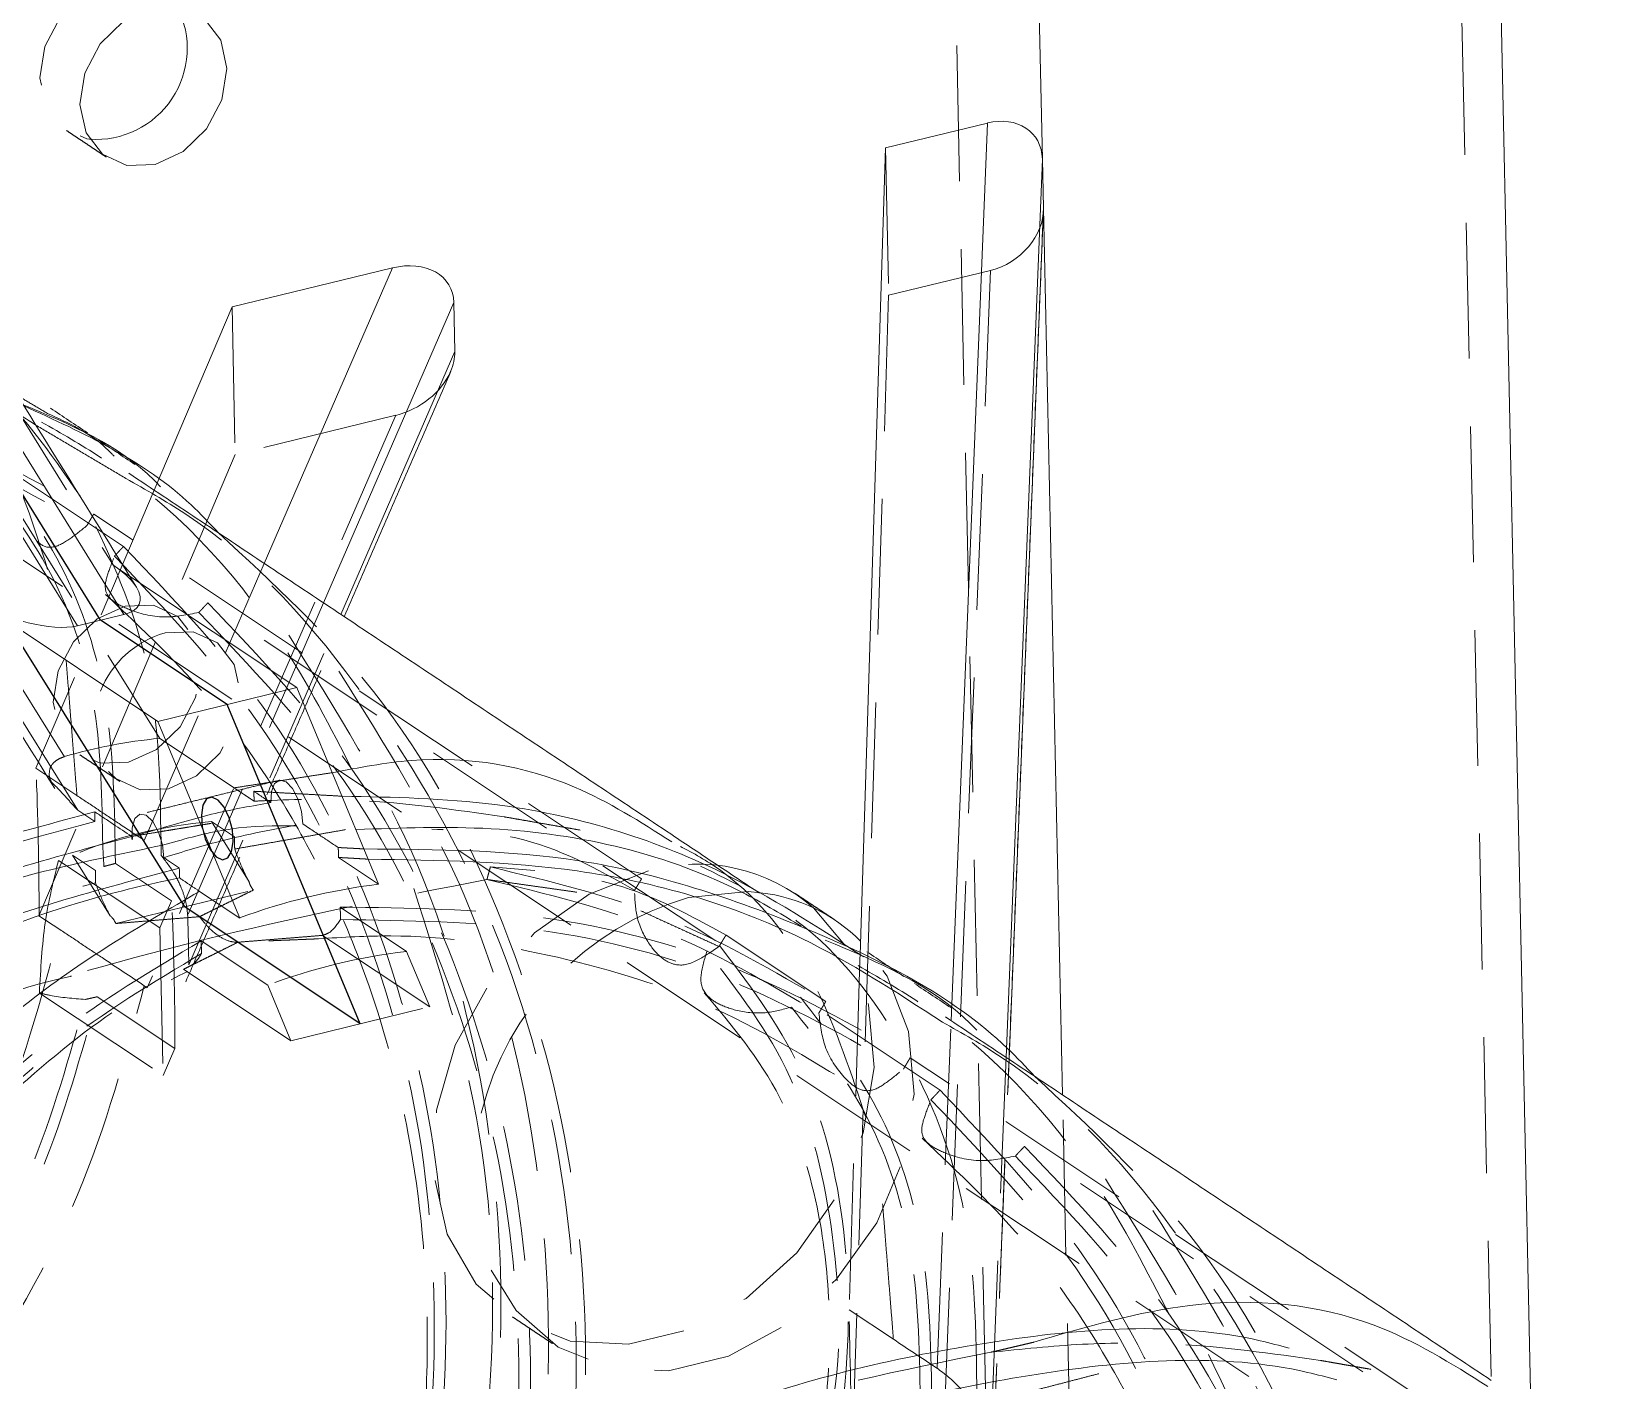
# Model space of a CAD drawing. Header units: millimetres. Extents: x 11 to 421, y 5 to 275.
# Drawn here: x 290.54 to 305.29, y 197.82 to 210.44 of the extents above; entities that cross this region are included whole.
import ezdxf

# ---------------------------------------------------------------- set-up
doc = ezdxf.new("R2010")
doc.units = ezdxf.units.MM
doc.linetypes.add('HIDDEN', pattern=[1.905, 1.27, -0.635])

msp = doc.modelspace()

# ---------------------------------------------------------------- linework, layer by layer
at = {"color": 7, "linetype": 'HIDDEN', "lineweight": 0}
for p, q in [((299.71, 186.187), (298.707, 232.904)), ((304.314, 192.147), (303.499, 230.057)), ((278.132, 226.655), (291.302, 205.449)), ((278.154, 225.629), (291.736, 203.83)), ((290.844, 203.659), (277.287, 225.418)), ((298.526, 209.354), (298.555, 207.975)), ((299.509, 208.207), (298.555, 207.975)), ((299.509, 208.207), (299.038, 196.559)), ((298.555, 207.975), (298.214, 197.108)), ((292.412, 207.866), (292.442, 206.487)), ((293.944, 206.853), (291.619, 201.498)), ((293.944, 206.853), (292.442, 206.487)), ((291.397, 205.626), (290.091, 206.495)), ((292.442, 206.487), (290.606, 202.172)), ((291.684, 206.154), (290.577, 203.552)), ((296.244, 202.517), (291.118, 205.929)), ((291.454, 205.348), (291.302, 205.449)), ((291.59, 202.877), (292.714, 205.467)), ((293.267, 205.099), (291.997, 202.174)), ((296.94, 201.936), (292.187, 205.1)), ((292.007, 201.714), (293.43, 204.991)), ((291.736, 203.83), (292.431, 203.368)), ((290.961, 203.296), (290.577, 203.552)), ((290.97, 203.158), (291.13, 203.052)), ((292.221, 203.054), (292.572, 202.489)), ((292.221, 203.054), (292.435, 202.91)), ((290.92, 202.737), (291.272, 202.172)), ((290.92, 202.737), (291.135, 202.594)), ((293.409, 202.717), (293.784, 202.467)), ((290.789, 202.689), (291.737, 202.058)), ((291.847, 202.311), (291.321, 202.661)), ((291.326, 202.099), (292.612, 202.412)), ((291.737, 202.058), (291.847, 202.311)), ((290.801, 202.043), (290.606, 202.172)), ((293.424, 202.252), (294.046, 201.838)), ((291.737, 202.058), (291.767, 200.679)), ((293.259, 201.988), (294.262, 201.32)), ((297.967, 201.37), (297.034, 201.991)), ((292.123, 201.936), (292.746, 201.521)), ((294.262, 201.32), (294.046, 201.838)), ((298.287, 201.757), (298.185, 198.487)), ((298.289, 201.806), (298.287, 201.765)), ((291.958, 201.671), (292.961, 201.003)), ((290.61, 201.449), (291.767, 200.679)), ((291.877, 200.931), (291.151, 201.414)), ((291.619, 201.498), (291.591, 201.517)), ((292.961, 201.003), (292.746, 201.521)), ((299.036, 200.54), (297.73, 201.41)), ((292.961, 201.003), (294.262, 201.32)), ((299.008, 197.939), (299.14, 201.19)), ((291.767, 200.679), (291.877, 200.931)), ((303.882, 197.432), (298.757, 200.844)), ((299.654, 200.847), (299.506, 197.175)), ((299.515, 196.715), (299.682, 200.829)), ((300.5, 185.661), (300.182, 200.496)), ((304.578, 196.851), (299.826, 200.014)), ((298.185, 198.487), (298.6, 198.211))]:
    msp.add_line(p, q, dxfattribs=at)
at = {"color": 7, "linetype": 'Continuous', "lineweight": 15}
for p, q in [((299.994, 209.249), (299.497, 232.378)), ((304.565, 197.578), (303.873, 229.809)), ((291.4, 204.99), (277.688, 227.07)), ((277.254, 226.964), (290.966, 204.884)), ((276.842, 225.832), (290.97, 203.158)), ((299.479, 209.586), (298.526, 209.354)), ((299.14, 201.19), (299.479, 209.586)), ((298.526, 209.354), (298.289, 201.806)), ((299.994, 209.249), (299.654, 200.847)), ((299.994, 209.249), (300.003, 208.79)), ((299.682, 200.829), (300.003, 208.79)), ((300.182, 200.496), (300.003, 208.79)), ((293.915, 208.232), (292.412, 207.866)), ((292.714, 205.467), (293.915, 208.232)), ((294.487, 207.909), (293.267, 205.099)), ((294.487, 207.909), (294.497, 207.449)), ((292.412, 207.866), (291.684, 206.154)), ((293.43, 204.991), (294.497, 207.449)), ((293.018, 204.306), (291.454, 205.348)), ((291.718, 203.99), (290.001, 205.133)), ((290.966, 204.884), (291.4, 204.99)), ((291.718, 203.99), (293.018, 204.306)), ((293.784, 202.467), (293.018, 204.306)), ((292.484, 202.15), (291.718, 203.99)), ((292.108, 202.4), (292.484, 202.15)), ((298.144, 201.896), (297.853, 202.245)), ((298.287, 201.765), (298.287, 201.757))]:
    msp.add_line(p, q, dxfattribs=at)
at = {"color": 7, "linetype": 'Continuous'}
for p, q in [((291.183, 204.937), (277.471, 227.017)), ((291.969, 202.255), (277.504, 225.471)), ((292.368, 204.148), (291.183, 204.937)), ((293.612, 201.162), (292.368, 204.148)), ((293.612, 201.162), (291.969, 202.255))]:
    msp.add_line(p, q, dxfattribs=at)
at = {"color": 7, "linetype": 'HIDDEN', "lineweight": 0, "flags": 128}
for points in [[(291.287, 210.907), (291.025, 210.788), (290.805, 210.575), (290.661, 210.302), (290.615, 210.01), (290.673, 209.743), (290.827, 209.543), (291.054, 209.439), (291.078, 209.435)], [(291.413, 205.068), (291.15, 204.948), (290.93, 204.735), (290.786, 204.462), (290.74, 204.17), (290.798, 203.904), (290.953, 203.703), (291.179, 203.599), (291.444, 203.608), (291.706, 203.727), (291.926, 203.94), (292.07, 204.213), (292.117, 204.505), (292.058, 204.772), (291.904, 204.972), (291.677, 205.076), (291.413, 205.068)], [(291.257, 203.521), (291.326, 203.455), (291.553, 203.351), (291.817, 203.359), (292.079, 203.479), (292.299, 203.692), (292.443, 203.965), (292.49, 204.257), (292.431, 204.523), (292.277, 204.724), (292.05, 204.828), (291.786, 204.819)], [(293.074, 203.031), (293.063, 203.148), (293.029, 203.264), (292.978, 203.361), (292.918, 203.423), (292.859, 203.44), (292.811, 203.409), (292.782, 203.334), (292.775, 203.23)], [(296.309, 202.591), (295.754, 202.374), (295.243, 202.011), (294.815, 201.528), (294.501, 200.962), (294.325, 200.354), (294.299, 199.75), (294.426, 199.194), (294.696, 198.727), (295.09, 198.385), (295.577, 198.192), (296.122, 198.163), (296.684, 198.3), (297.222, 198.593), (297.696, 199.019), (298.07, 199.549), (298.318, 200.141), (298.42, 200.753), (298.368, 201.338), (298.168, 201.855), (298.144, 201.896)], [(297.358, 202.387), (297.241, 202.397), (296.682, 202.342)], [(294.836, 198.858), (295.07, 198.479), (295.463, 198.137), (295.95, 197.944), (296.495, 197.915), (297.057, 198.051), (297.595, 198.344), (298.069, 198.771), (298.444, 199.3), (298.691, 199.893), (298.793, 200.504), (298.742, 201.09), (298.541, 201.606), (298.293, 201.933)]]:
    msp.add_lwpolyline(points, dxfattribs=at)
at = {"color": 7, "linetype": 'Continuous', "lineweight": 15, "flags": 128}
for points in [[(291.66, 210.659), (291.398, 210.539), (291.178, 210.327), (291.034, 210.053), (290.988, 209.761), (291.046, 209.495), (291.2, 209.294), (291.427, 209.19), (291.692, 209.199), (291.954, 209.319), (292.174, 209.531), (292.318, 209.804), (292.364, 210.096), (292.306, 210.363), (292.152, 210.563), (291.925, 210.667), (291.66, 210.659)], [(291.773, 202.715), (291.761, 202.835), (291.725, 202.955), (291.671, 203.053), (291.609, 203.112), (291.549, 203.121), (291.503, 203.08), (291.477, 202.995), (291.477, 202.881)]]:
    msp.add_lwpolyline(points, dxfattribs=at)
at = {"color": 7, "linetype": 'Continuous', "flags": 128}
msp.add_lwpolyline([(292.323, 202.696), (292.373, 202.713), (292.408, 202.772), (292.423, 202.864), (292.415, 202.974), (292.385, 203.088), (292.339, 203.186), (292.282, 203.254), (292.224, 203.282), (292.174, 203.265), (292.139, 203.206), (292.125, 203.114), (292.133, 203.003), (292.162, 202.89), (292.209, 202.792), (292.265, 202.724), (292.323, 202.696)], dxfattribs=at)
at = {"color": 7, "linetype": 'Continuous', "lineweight": 15}
for centre, radius, start, end in [((291.139, 210.287), 0.854, 265.9208, 26.7738), ((297.184, 200.837), 1.559, 44.6721, 83.6026)]:
    msp.add_arc(centre, radius, start, end, dxfattribs=at)
at = {"color": 7, "linetype": 'HIDDEN', "lineweight": 0}
for centre, radius, start, end in [((292.038, 203.933), 0.921, 105.8798, 158.4008), ((296.764, 201.001), 1.654, 48.7983, 105.969), ((297.455, 199.66), 2.791, 106.0712, 166.2093)]:
    msp.add_arc(centre, radius, start, end, dxfattribs=at)
at = {"color": 7, "linetype": 'Continuous', "lineweight": 15}
for centre, major_axis, ratio, start_param, end_param in [((299.489, 209.127), (0.431, 0.338), 0.778113, 5.754799, 7.325595), ((293.924, 207.772), (0.52, 0.295), 0.726702, 5.909359, 7.480156), ((293.934, 207.312), (0.52, 0.295), 0.726702, 5.514845, 5.909359), ((290.868, 205.344), (0.679, -0.25), 0.400577, 5.745689, 6.757917), ((290.434, 205.238), (0.679, -0.25), 0.400577, 4.174893, 5.745689), ((298.172, 190.211), (-6.417, 11.605), 0.637628, 6.033359, 6.188553)]:
    msp.add_ellipse(centre, major_axis=major_axis, ratio=ratio, start_param=start_param, end_param=end_param, dxfattribs=at)
at = {"color": 7, "linetype": 'HIDDEN', "lineweight": 0}
for centre, major_axis, ratio, start_param, end_param in [((299.499, 208.667), (0.431, 0.338), 0.778113, 4.184003, 5.754799), ((293.934, 207.312), (0.52, 0.295), 0.726702, 4.338563, 5.514845), ((290.868, 205.344), (0.679, -0.25), 0.400577, 0.474732, 1.0333), ((300.395, 188.731), (-10.763, 14.325), 0.451054, 6.014271, 6.117711), ((288.071, 196.936), (1.3, 10.697), 0.203545, 5.248492, 5.403686), ((300.395, 188.731), (-10.206, 13.584), 0.451054, 6.010033, 6.173704), ((289.434, 196.029), (1.252, 10.13), 0.207074, 5.243025, 5.406695), ((289.434, 196.029), (1.321, 10.682), 0.207074, 5.299018, 5.350703), ((298.172, 190.211), (-6.085, 11.005), 0.637628, 6.029121, 6.192791), ((297.965, 190.349), (0.004, 11.618), 0.026043, 5.333292, 5.488486)]:
    msp.add_ellipse(centre, major_axis=major_axis, ratio=ratio, start_param=start_param, end_param=end_param, dxfattribs=at)
at = {"color": 7, "linetype": 'Continuous', "lineweight": 15}
for points, degree in [([(291.518, 205.246), (278.061, 226.914)], 1), ([(276.914, 225.572), (290.753, 203.363)], 1), ([(299.682, 200.828), (300.003, 208.763)], 1), ([(293.462, 204.969), (294.458, 207.262)], 1), ([(290.405, 207.037), (290.685, 206.871)], 1), ([(291.059, 206.689), (291.001, 206.728), (290.886, 206.804), (290.771, 206.881), (290.714, 206.919)], 3), ([(291.419, 206.262), (290.576, 206.762)], 1), ([(296.556, 202.91), (291.448, 206.31)], 1), ([(290.97, 203.158), (290.773, 203.373)], 1), ([(291.712, 202.979), (291.479, 202.914)], 1), ([(291.479, 202.914), (291.724, 202.955)], 1), ([(291.214, 202.633), (291.202, 202.829)], 1), ([(291.773, 202.715), (291.919, 202.617)], 1), ([(291.919, 202.617), (291.92, 202.526)], 1), ([(292.108, 202.4), (291.92, 202.526)], 1), ([(298.697, 201.605), (298.639, 201.643), (298.524, 201.72), (298.409, 201.796), (298.352, 201.835)], 3), ([(304.194, 197.825), (299.087, 201.225)], 1)]:
    msp.add_open_spline(points, degree=degree, dxfattribs=at)
at = {"color": 7, "linetype": 'HIDDEN', "lineweight": 0}
for points in [[(290.863, 209.517), (291.236, 209.268)], [(286.596, 208.067), (399.407, 132.966)], [(291.054, 205.821), (291.118, 205.929)], [(291.312, 205.535), (291.397, 205.626)], [(292.187, 205.1), (292.102, 205.009)], [(290.961, 203.296), (290.822, 205.038)], [(291.979, 201.554), (293.462, 204.969)], [(290.988, 203.677), (291.362, 203.429)], [(293.35, 203.51), (292.431, 203.368)], [(292.853, 203.439), (291.552, 203.122)], [(292.619, 203.243), (292.431, 203.368)], [(292.616, 203.336), (293.442, 203.29)], [(292.619, 203.243), (292.616, 203.336)], [(291.13, 203.052), (291.129, 203.143)], [(291.724, 202.955), (292.217, 203.036)], [(295.669, 202.973), (294.958, 203.097)], [(292.435, 202.91), (292.437, 202.796)], [(293.475, 202.977), (292.437, 202.796)], [(293.406, 202.81), (293.409, 202.717)], [(293.406, 202.81), (293.647, 202.797)], [(293.687, 202.701), (293.409, 202.717)], [(291.136, 202.479), (291.135, 202.594)], [(291.321, 202.661), (291.214, 202.633)], [(294.797, 202.511), (294.829, 202.628)], [(295.639, 202.392), (294.797, 202.511)], [(296.178, 202.41), (296.244, 202.517)], [(292.108, 202.163), (292.612, 202.412)], [(298.049, 202.135), (297.676, 202.383)], [(292.108, 202.163), (291.326, 202.099)], [(293.424, 202.252), (293.428, 202.136)], [(296.968, 201.884), (296.237, 202.218)], [(292.467, 201.924), (293.259, 201.988)], [(297.034, 201.991), (296.968, 201.884)], [(292.467, 201.924), (291.958, 201.671)], [(292.127, 201.819), (292.123, 201.936)], [(292.757, 201.937), (293.222, 201.956)], [(291.151, 201.414), (291.041, 201.389)], [(297.967, 201.37), (297.903, 201.262)], [(298.693, 200.736), (298.757, 200.844)], [(299.515, 196.689), (299.682, 200.828)], [(298.951, 200.45), (299.036, 200.54)], [(298.6, 198.211), (298.461, 199.953)], [(299.826, 200.014), (299.741, 199.924)], [(295.037, 198.419), (295.41, 198.17)], [(299.914, 198.183), (299.513, 198.089)], [(303.068, 197.929), (302.597, 198.012)], [(300.521, 197.888), (299.522, 197.629)]]:
    msp.add_open_spline(points, degree=1, dxfattribs=at)
for points, knots in [([(290.687, 205.412), (290.558, 205.817), (290.261, 206.749), (289.305, 207.776), (288.349, 208.428), (287.682, 208.514), (287.531, 208.533)], [0, 0, 0, 0, 0.251659, 0.578069, 0.904533, 1, 1, 1, 1]), ([(290.576, 206.762), (290.415, 206.864), (289.669, 207.334), (288.78, 207.509), (288.083, 207.647)], [0, 0, 0, 0, 0.21637, 1, 1, 1, 1]), ([(290.99, 206.096), (290.709, 206.505), (290.223, 207.214), (289.473, 207.571), (289.156, 207.721)], [0, 0, 0, 0, 0.577917, 1, 1, 1, 1]), ([(285.785, 207.338), (286.421, 207.33), (287.691, 207.315), (289.514, 206.837), (290.584, 206.232), (291.118, 205.929)], [0, 0, 0, 0, 0.333411, 0.666893, 1, 1, 1, 1]), ([(285.789, 207.221), (286.416, 207.213), (287.671, 207.195), (289.471, 206.719), (290.527, 206.121), (291.054, 205.821)], [0, 0, 0, 0, 0.3334035, 0.666892, 1, 1, 1, 1]), ([(285.585, 207.041), (285.811, 207.055), (286.539, 207.1), (287.767, 206.916), (289.262, 206.477), (290.162, 205.926), (290.625, 205.643)], [0, 0, 0, 0, 0.123064, 0.397214, 0.689721, 1, 1, 1, 1]), ([(290.685, 206.871), (290.884, 206.78), (291.114, 206.676), (291.285, 206.494), (291.308, 206.471)], [0, 0, 0, 0, 0.868175, 1, 1, 1, 1]), ([(293.546, 203.52), (293.334, 203.932), (292.745, 205.078), (291.698, 206.18), (290.815, 206.684), (290.63, 206.79)], [0, 0, 0, 0, 0.30761, 0.85453, 1, 1, 1, 1]), ([(291.321, 202.661), (291.314, 203.167), (291.298, 204.179), (290.868, 205.5), (290.35, 206.163), (290.091, 206.495)], [0, 0, 0, 0, 0.3332263, 0.6664254, 1, 1, 1, 1]), ([(291.202, 202.829), (291.195, 203.259), (291.179, 204.187), (290.77, 205.425), (290.262, 206.077), (290.007, 206.403)], [0, 0, 0, 0, 0.302127, 0.650868, 1, 1, 1, 1]), ([(291.501, 188.777), (291.999, 189.246), (292.993, 190.183), (294.256, 192.129), (295.209, 194.429), (295.691, 197.02), (295.611, 199.628), (294.959, 202.107), (293.727, 204.252), (292.493, 205.659), (291.605, 206.157), (291.419, 206.262)], [0, 0, 0, 0, 0.1096693, 0.2192943, 0.3438963, 0.4684908, 0.5930819, 0.7176729, 0.8422676, 0.9668693, 1, 1, 1, 1]), ([(291.749, 202.735), (291.742, 203.352), (291.728, 204.566), (291.275, 205.523), (291.053, 205.994)], [0, 0, 0, 0, 0.508107, 1, 1, 1, 1]), ([(290.593, 205.671), (290.604, 205.662), (290.656, 205.615), (290.755, 205.613), (290.88, 205.68), (290.999, 205.777), (291.054, 205.821)], [0, 0, 0, 0, 0.068758, 0.351716, 0.699224, 1, 1, 1, 1]), ([(292.285, 205.753), (292.795, 205.284), (293.904, 204.262), (295.032, 202.137), (295.702, 199.654), (295.776, 197.015), (295.286, 194.404), (294.314, 192.053), (293, 190.093), (291.478, 188.534), (290.349, 187.878), (289.785, 187.551)], [0, 0, 0, 0, 0.09931, 0.216149, 0.332985, 0.449821, 0.56666, 0.683506, 0.788991, 0.894522, 1, 1, 1, 1]), ([(292.102, 205.009), (291.994, 204.987), (291.76, 204.941), (291.47, 205.019), (291.284, 205.115), (291.213, 205.217), (291.236, 205.341), (291.288, 205.473), (291.312, 205.535)], [0, 0, 0, 0, 0.192991, 0.414915, 0.550734, 0.687184, 0.854968, 1, 1, 1, 1]), ([(291.312, 205.535), (291.79, 205.034), (292.746, 204.032), (293.702, 202.119), (294.262, 200.018), (294.351, 197.813), (294.153, 196.042), (293.808, 195.1), (293.714, 194.844)], [0, 0, 0, 0, 0.1861809, 0.3722571, 0.5582801, 0.7443034, 0.9303796, 1, 1, 1, 1]), ([(291.397, 205.626), (291.88, 205.119), (292.845, 204.106), (293.81, 202.17), (294.369, 200.046), (294.469, 197.81), (294.16, 195.564), (293.624, 194.186), (293.356, 193.496)], [0, 0, 0, 0, 0.166746, 0.333397, 0.5, 0.666603, 0.833254, 1, 1, 1, 1]), ([(291.229, 205.177), (291.572, 204.853), (292.193, 204.268), (292.856, 203.314), (293.341, 202.422), (293.762, 201.397), (294.131, 200.004), (294.27, 198.516), (294.205, 197.099), (294.017, 195.884), (293.698, 194.652), (293.363, 193.874), (293.202, 193.499)], [0, 0, 0, 0, 0.118197, 0.213518, 0.285902, 0.366142, 0.478825, 0.624414, 0.70979, 0.803359, 0.905323, 1, 1, 1, 1]), ([(292.187, 205.1), (292.67, 204.593), (293.635, 203.58), (294.6, 201.644), (295.159, 199.52), (295.259, 197.284), (294.95, 195.038), (294.414, 193.66), (294.146, 192.971)], [0, 0, 0, 0, 0.1667455, 0.3333969, 0.5, 0.666603, 0.8332543, 1, 1, 1, 1]), ([(292.102, 205.009), (292.58, 204.508), (293.536, 203.507), (294.493, 201.593), (295.049, 199.493), (295.152, 197.283), (294.85, 195.063), (294.323, 193.701), (294.06, 193.019)], [0, 0, 0, 0, 0.166745, 0.333396, 0.5, 0.666604, 0.833255, 1, 1, 1, 1]), ([(292.944, 204.795), (293.387, 204.094), (294.271, 202.691), (294.904, 200.172), (294.988, 197.543), (294.495, 194.929), (293.524, 192.579), (292.21, 190.618), (290.688, 189.059), (289.559, 188.404), (288.995, 188.077)], [0, 0, 0, 0, 0.129722, 0.25944, 0.389158, 0.51888, 0.64861, 0.765725, 0.882892, 1, 1, 1, 1]), ([(293.411, 204.46), (293.845, 203.771), (294.721, 202.38), (295.348, 199.876), (295.433, 197.247), (294.94, 194.632), (293.937, 192.206), (292.51, 190.117), (290.781, 188.494), (288.884, 187.428), (286.985, 186.999), (285.297, 187.134), (284.446, 187.679), (284.065, 187.923)], [0, 0, 0, 0, 0.090985, 0.183621, 0.276257, 0.368896, 0.46154, 0.554192, 0.646855, 0.739531, 0.832207, 0.92487, 1, 1, 1, 1]), ([(290.773, 203.373), (290.751, 203.393), (290.704, 203.435), (290.699, 203.511), (290.715, 203.577), (290.765, 203.626), (290.811, 203.649), (290.839, 203.658), (290.844, 203.659)], [0, 0, 0, 0, 0.225088, 0.474365, 0.724997, 0.860104, 0.97348, 1, 1, 1, 1]), ([(292.616, 203.336), (292.645, 203.317), (292.698, 203.281), (292.751, 203.246), (292.775, 203.23)], [0, 0, 0, 0, 0.5410972, 1, 1, 1, 1]), ([(290.961, 203.296), (291.027, 203.252), (291.158, 203.165), (291.368, 203.025), (291.512, 202.929), (291.59, 202.877)], [0, 0, 0, 0, 0.314073, 0.628145, 1, 1, 1, 1]), ([(292.775, 203.23), (292.602, 203.199), (292.247, 203.138), (291.893, 203.032), (291.712, 202.979)], [0, 0, 0, 0, 0.489006, 1, 1, 1, 1]), ([(294.958, 203.097), (294.5, 203.163), (293.767, 203.268), (292.976, 203.262), (292.656, 203.245), (292.619, 203.243)], [0, 0, 0, 0, 0.595091, 0.953008, 1, 1, 1, 1]), ([(291.13, 203.052), (290.382, 202.854), (288.886, 202.459), (286.811, 201.298), (284.984, 199.806), (283.506, 198.036), (282.401, 196.1), (282.047, 194.793), (281.871, 194.139)], [0, 0, 0, 0, 0.166661, 0.333407, 0.500079, 0.666725, 0.833349, 1, 1, 1, 1]), ([(291.762, 202.831), (291.946, 202.884), (292.547, 203.058), (293.153, 203.01), (293.572, 202.978)], [0, 0, 0, 0, 0.307737, 1, 1, 1, 1]), ([(291.773, 202.715), (291.946, 202.768), (292.379, 202.902), (292.813, 202.983), (293.074, 203.031)], [0, 0, 0, 0, 0.399909, 1, 1, 1, 1]), ([(293.074, 203.031), (293.098, 203.015), (293.151, 202.979), (293.262, 202.906), (293.348, 202.848), (293.406, 202.81)], [0, 0, 0, 0, 0.221183, 0.480785, 1, 1, 1, 1]), ([(296.178, 202.41), (295.824, 202.61), (295.25, 202.934), (294.55, 202.969), (294.283, 202.982)], [0, 0, 0, 0, 0.618242, 1, 1, 1, 1]), ([(291.997, 202.174), (291.993, 202.213), (291.986, 202.292), (291.942, 202.43), (291.864, 202.591), (291.792, 202.682), (291.749, 202.735)], [0, 0, 0, 0, 0.183725, 0.366635, 0.624549, 1, 1, 1, 1]), ([(292.437, 202.796), (292.475, 202.696), (292.517, 202.587), (292.568, 202.496), (292.572, 202.489)], [0, 0, 0, 0, 0.923143, 1, 1, 1, 1]), ([(298.344, 200.278), (298.207, 200.695), (297.898, 201.631), (297.226, 202.499), (296.656, 202.795), (296.527, 202.862)], [0, 0, 0, 0, 0.382705, 0.859405, 1, 1, 1, 1]), ([(290.61, 201.449), (290.622, 201.674), (290.647, 202.129), (290.742, 202.501), (290.789, 202.689)], [0, 0, 0, 0, 0.495956, 1, 1, 1, 1]), ([(294.829, 202.628), (295.387, 202.494), (296.502, 202.226), (297.479, 201.655), (297.967, 201.37)], [0, 0, 0, 0, 0.50041, 1, 1, 1, 1]), ([(297.034, 201.991), (296.701, 202.173), (296.035, 202.538), (295.231, 202.598), (294.829, 202.628)], [0, 0, 0, 0, 0.49959, 1, 1, 1, 1]), ([(299.381, 197.542), (299.377, 198.169), (299.368, 199.424), (298.746, 200.981), (297.881, 202.105), (297.108, 202.482), (296.795, 202.636)], [0, 0, 0, 0, 0.271472, 0.542924, 0.81441, 1, 1, 1, 1]), ([(285.956, 199.922), (286.468, 200.321), (287.494, 201.119), (289.265, 202.002), (290.512, 202.32), (291.136, 202.479)], [0, 0, 0, 0, 0.3331079, 0.6665964, 1, 1, 1, 1]), ([(288.992, 188.17), (289.549, 188.495), (290.662, 189.145), (292.164, 190.689), (293.46, 192.629), (294.421, 194.958), (294.893, 197.541), (294.852, 200.117), (294.354, 201.673), (294.113, 202.427)], [0, 0, 0, 0, 0.135721, 0.271511, 0.407242, 0.557759, 0.708268, 0.858772, 1, 1, 1, 1]), ([(291.272, 202.172), (291.239, 202.234), (291.189, 202.33), (291.15, 202.44), (291.136, 202.479)], [0, 0, 0, 0, 0.642396, 1, 1, 1, 1]), ([(292.289, 201.982), (292.291, 201.982), (293.126, 202.185), (293.963, 202.348), (294.797, 202.511)], [0, 0, 0, 0, 0.002077, 1, 1, 1, 1]), ([(292.612, 202.412), (292.599, 202.429), (292.581, 202.454), (292.574, 202.481), (292.572, 202.489)], [0, 0, 0, 0, 0.7009091, 1, 1, 1, 1]), ([(294.797, 202.511), (295.349, 202.377), (296.454, 202.112), (297.42, 201.545), (297.903, 201.262)], [0, 0, 0, 0, 0.500408, 1, 1, 1, 1]), ([(296.968, 201.884), (296.895, 201.834), (296.738, 201.727), (296.587, 201.694), (296.434, 201.763), (296.296, 201.919), (296.187, 202.149), (296.181, 202.327), (296.178, 202.41)], [0, 0, 0, 0, 0.192993, 0.415243, 0.551027, 0.687445, 0.854991, 1, 1, 1, 1]), ([(291.326, 202.099), (291.316, 202.117), (291.302, 202.143), (291.279, 202.165), (291.272, 202.172)], [0, 0, 0, 0, 0.7009091, 1, 1, 1, 1]), ([(292.108, 202.163), (292.13, 202.135), (292.188, 202.061), (292.25, 202.008), (292.288, 201.983), (292.289, 201.982)], [0, 0, 0, 0, 0.372643, 0.983686, 1, 1, 1, 1]), ([(293.428, 202.136), (293.392, 202.085), (293.343, 202.014), (293.277, 201.994), (293.259, 201.988)], [0, 0, 0, 0, 0.72026, 1, 1, 1, 1]), ([(293.424, 202.252), (294.059, 202.245), (295.33, 202.23), (297.153, 201.751), (298.222, 201.146), (298.757, 200.844)], [0, 0, 0, 0, 0.33341, 0.666893, 1, 1, 1, 1]), ([(293.428, 202.136), (294.055, 202.127), (295.31, 202.11), (297.109, 201.634), (298.165, 201.035), (298.693, 200.736)], [0, 0, 0, 0, 0.333404, 0.666892, 1, 1, 1, 1]), ([(283.863, 193.863), (284.547, 194.207), (285.915, 194.895), (287.698, 196.396), (289.166, 198.144), (290.271, 200.082), (290.625, 201.389), (290.801, 202.043)], [0, 0, 0, 0, 0.197137, 0.394193, 0.596135, 0.798051, 1, 1, 1, 1]), ([(292.289, 201.982), (292.287, 201.982), (291.451, 201.778), (290.617, 201.534), (289.784, 201.29)], [0, 0, 0, 0, 0.002077, 1, 1, 1, 1]), ([(290.801, 202.043), (290.867, 201.999), (290.999, 201.911), (291.262, 201.736), (291.46, 201.604), (291.591, 201.517)], [0, 0, 0, 0, 0.25, 0.5, 1, 1, 1, 1]), ([(292.467, 201.924), (292.446, 201.925), (292.389, 201.927), (292.328, 201.956), (292.29, 201.981), (292.289, 201.982)], [0, 0, 0, 0, 0.372655, 0.983687, 1, 1, 1, 1]), ([(293.222, 201.956), (293.448, 201.97), (294.177, 202.015), (295.406, 201.83), (296.901, 201.391), (297.801, 200.841), (298.264, 200.557)], [0, 0, 0, 0, 0.123331, 0.397397, 0.689816, 1, 1, 1, 1]), ([(292.123, 201.936), (291.661, 201.661), (290.736, 201.112), (289.452, 199.877), (288.751, 198.841), (288.401, 198.323)], [0, 0, 0, 0, 0.33341, 0.666893, 1, 1, 1, 1]), ([(295.453, 192.101), (295.912, 192.663), (296.831, 193.786), (297.714, 195.649), (298.188, 197.503), (298.203, 199.245), (297.812, 200.799), (297.231, 201.557), (296.94, 201.936)], [0, 0, 0, 0, 0.166746, 0.333397, 0.5, 0.666603, 0.833254, 1, 1, 1, 1]), ([(296.856, 201.844), (296.833, 201.766), (296.784, 201.597), (296.81, 201.464), (296.932, 201.355), (297.13, 201.278), (297.388, 201.246), (297.564, 201.295), (297.646, 201.318)], [0, 0, 0, 0, 0.192994, 0.414915, 0.550732, 0.687185, 0.854968, 1, 1, 1, 1]), ([(297.854, 196.876), (297.909, 197.071), (298.134, 197.873), (298.078, 199.191), (297.719, 200.726), (297.144, 201.471), (296.856, 201.844)], [0, 0, 0, 0, 0.0968288, 0.3977722, 0.6988015, 1, 1, 1, 1]), ([(292.127, 201.819), (291.673, 201.547), (290.764, 201.003), (289.502, 199.783), (288.814, 198.759), (288.47, 198.248)], [0, 0, 0, 0, 0.333404, 0.666892, 1, 1, 1, 1]), ([(291.958, 201.671), (292.004, 201.692), (292.069, 201.721), (292.114, 201.798), (292.127, 201.819)], [0, 0, 0, 0, 0.7202597, 1, 1, 1, 1]), ([(301.185, 198.434), (300.973, 198.847), (300.383, 199.993), (299.337, 201.095), (298.454, 201.599), (298.269, 201.705)], [0, 0, 0, 0, 0.30761, 0.854531, 1, 1, 1, 1]), ([(286.572, 199.195), (287.002, 199.549), (287.861, 200.257), (289.338, 201.041), (290.369, 201.498), (290.906, 201.606), (290.911, 201.607)], [0, 0, 0, 0, 0.333023, 0.665631, 0.996958, 1, 1, 1, 1]), ([(290.299, 200.468), (290.651, 200.776), (291.2, 201.258), (291.786, 201.547), (291.997, 201.65)], [0, 0, 0, 0, 0.64071, 1, 1, 1, 1]), ([(282.289, 192.595), (283.042, 192.791), (284.548, 193.184), (286.639, 194.349), (288.475, 195.846), (289.956, 197.62), (291.061, 199.556), (291.415, 200.863), (291.591, 201.517)], [0, 0, 0, 0, 0.167194, 0.334466, 0.501663, 0.667781, 0.833877, 1, 1, 1, 1]), ([(288.604, 196.66), (289.013, 197.155), (289.83, 198.143), (290.696, 199.78), (291, 200.869), (291.151, 201.414)], [0, 0, 0, 0, 0.333575, 0.666774, 1, 1, 1, 1]), ([(291.041, 201.389), (290.926, 201.398), (290.773, 201.41), (290.643, 201.441), (290.61, 201.449)], [0, 0, 0, 0, 0.7504711, 1, 1, 1, 1]), ([(296.831, 201.452), (297.088, 201.147), (297.554, 200.595), (297.895, 199.552), (298.01, 198.646), (297.999, 197.773), (297.861, 196.767), (297.555, 195.717), (297.113, 194.704), (296.625, 193.824), (296.021, 192.939), (295.519, 192.385), (295.28, 192.12)], [0, 0, 0, 0, 0.159809, 0.289013, 0.387804, 0.459522, 0.550513, 0.673253, 0.746902, 0.828328, 0.918012, 1, 1, 1, 1]), ([(298.96, 197.576), (298.952, 198.081), (298.937, 199.093), (298.507, 200.415), (297.989, 201.078), (297.73, 201.41)], [0, 0, 0, 0, 0.333226, 0.666425, 1, 1, 1, 1]), ([(288.516, 196.71), (288.92, 197.197), (289.728, 198.169), (290.587, 199.78), (290.89, 200.852), (291.041, 201.389)], [0, 0, 0, 0, 0.3335722, 0.6667698, 1, 1, 1, 1]), ([(298.852, 197.548), (298.845, 198.046), (298.832, 199.041), (298.41, 200.34), (297.901, 200.992), (297.646, 201.318)], [0, 0, 0, 0, 0.33323, 0.666428, 1, 1, 1, 1]), ([(297.903, 201.262), (297.915, 201.155), (297.942, 200.926), (298.108, 200.681), (298.264, 200.545), (298.394, 200.523), (298.519, 200.596), (298.638, 200.692), (298.693, 200.736)], [0, 0, 0, 0, 0.192994, 0.415244, 0.551026, 0.687447, 0.854992, 1, 1, 1, 1]), ([(299.14, 183.692), (299.637, 184.161), (300.632, 185.098), (301.894, 187.043), (302.848, 189.344), (303.33, 191.935), (303.25, 194.543), (302.598, 197.022), (301.366, 199.167), (300.131, 200.573), (299.244, 201.072), (299.058, 201.177)], [0, 0, 0, 0, 0.109669, 0.219294, 0.343895, 0.468489, 0.59308, 0.717671, 0.842265, 0.966866, 1, 1, 1, 1]), ([(299.924, 200.668), (300.433, 200.198), (301.542, 199.177), (302.671, 197.051), (303.34, 194.569), (303.415, 191.93), (302.924, 189.318), (301.92, 186.891), (300.494, 184.801), (298.765, 183.179), (296.867, 182.111), (294.973, 181.692), (293.448, 181.781), (292.731, 182.222), (292.489, 182.372)], [0, 0, 0, 0, 0.074802, 0.1628071, 0.2508096, 0.3388123, 0.4268174, 0.5148276, 0.6028455, 0.6908734, 0.7789138, 0.8669543, 0.9549822, 1, 1, 1, 1]), ([(299.036, 200.54), (299.519, 200.034), (300.484, 199.02), (301.448, 197.085), (302.007, 194.961), (302.108, 192.725), (301.799, 190.479), (301.263, 189.101), (300.995, 188.411)], [0, 0, 0, 0, 0.166746, 0.333397, 0.5, 0.666603, 0.833254, 1, 1, 1, 1]), ([(299.741, 199.924), (299.632, 199.902), (299.399, 199.856), (299.108, 199.934), (298.922, 200.03), (298.852, 200.132), (298.875, 200.255), (298.927, 200.388), (298.951, 200.45)], [0, 0, 0, 0, 0.192994, 0.414917, 0.550732, 0.687184, 0.854967, 1, 1, 1, 1]), ([(298.951, 200.45), (299.429, 199.949), (300.385, 198.947), (301.341, 197.034), (301.901, 194.933), (301.99, 192.728), (301.792, 190.956), (301.447, 190.015), (301.352, 189.758)], [0, 0, 0, 0, 0.186181, 0.372257, 0.55828, 0.744303, 0.93038, 1, 1, 1, 1]), ([(298.868, 200.092), (299.211, 199.768), (299.831, 199.182), (300.495, 198.229), (300.98, 197.337), (301.4, 196.311), (301.769, 194.919), (301.908, 193.431), (301.844, 192.014), (301.656, 190.798), (301.337, 189.566), (301.002, 188.789), (300.841, 188.414)], [0, 0, 0, 0, 0.118197, 0.213518, 0.285902, 0.366142, 0.478825, 0.624414, 0.70979, 0.803359, 0.905322, 1, 1, 1, 1]), ([(299.741, 199.924), (300.219, 199.423), (301.175, 198.421), (302.132, 196.508), (302.688, 194.408), (302.791, 192.198), (302.489, 189.978), (301.962, 188.616), (301.698, 187.934)], [0, 0, 0, 0, 0.166745, 0.333396, 0.5, 0.666604, 0.833255, 1, 1, 1, 1]), ([(299.826, 200.014), (300.309, 199.508), (301.274, 198.495), (302.238, 196.559), (302.797, 194.435), (302.898, 192.199), (302.589, 189.953), (302.053, 188.575), (301.785, 187.885)], [0, 0, 0, 0, 0.1667457, 0.333397, 0.4999999, 0.666603, 0.8332544, 1, 1, 1, 1]), ([(300.583, 199.71), (301.025, 199.008), (301.91, 197.605), (302.543, 195.087), (302.627, 192.458), (302.134, 189.843), (301.131, 187.417), (299.704, 185.327), (297.976, 183.707), (296.074, 182.631), (294.194, 182.239), (292.899, 182.243), (292.377, 182.532), (292.341, 182.552)], [0, 0, 0, 0, 0.099252, 0.198502, 0.297751, 0.397004, 0.496261, 0.595528, 0.694806, 0.794098, 0.89339, 0.992668, 1, 1, 1, 1]), ([(301.028, 199.414), (301.47, 198.712), (302.355, 197.309), (302.987, 194.791), (303.072, 192.162), (302.578, 189.547), (301.575, 187.121), (300.149, 185.031), (298.419, 183.409), (296.522, 182.342), (294.625, 181.915), (292.979, 182.039), (292.162, 182.558), (291.817, 182.777)], [0, 0, 0, 0, 0.0931484, 0.1862939, 0.2794395, 0.3725878, 0.4657415, 0.5589031, 0.6520755, 0.7452612, 0.8384468, 0.9316191, 1, 1, 1, 1]), ([(299.008, 197.939), (299.004, 197.942), (298.868, 198.032), (298.731, 198.123), (298.6, 198.211)], [0, 0, 0, 0, 0.033547, 1, 1, 1, 1]), ([(302.597, 198.012), (302.139, 198.077), (301.405, 198.182), (300.367, 198.177), (299.798, 198.118), (299.513, 198.089)], [0, 0, 0, 0, 0.453025, 0.725496, 1, 1, 1, 1]), ([(299.513, 198.089), (298.675, 197.922), (297.001, 197.589), (294.656, 196.369), (292.611, 194.732), (290.984, 192.749), (289.865, 190.585), (289.308, 188.397), (289.329, 186.351), (289.904, 184.596), (290.934, 183.334), (292.255, 182.55), (293.272, 182.442), (293.781, 182.388)], [0, 0, 0, 0, 0.0929662, 0.185919, 0.2788613, 0.3717955, 0.4647243, 0.5576503, 0.6505765, 0.7435053, 0.8364395, 0.9182033, 1, 1, 1, 1]), ([(299.381, 197.542), (299.328, 197.618), (299.207, 197.792), (299.08, 197.886), (299.008, 197.939)], [0, 0, 0, 0, 0.4378411, 1, 1, 1, 1])]:
    msp.add_open_spline(points, degree=3, knots=knots, dxfattribs=at)
at = {"color": 7, "linetype": 'Continuous', "lineweight": 15}
for points, knots in [([(290.458, 206.952), (290.903, 206.765), (291.375, 206.567), (291.724, 206.205), (291.743, 206.184)], [0, 0, 0, 0, 0.943842, 1, 1, 1, 1]), ([(290.465, 206.941), (291.026, 206.685), (291.7, 206.378), (292.201, 205.843), (292.285, 205.753)], [0, 0, 0, 0, 0.832991, 1, 1, 1, 1]), ([(291.503, 206.394), (291.445, 206.432), (291.33, 206.509), (291.215, 206.586), (291.157, 206.624)], [0, 0, 0, 0, 0.500003, 1, 1, 1, 1]), ([(296.527, 202.862), (296.233, 203.05), (295.523, 203.504), (294.403, 203.71), (293.598, 203.557), (293.35, 203.51)], [0, 0, 0, 0, 0.327759, 0.792796, 1, 1, 1, 1]), ([(293.442, 203.29), (293.921, 203.281), (295.158, 203.255), (296.844, 202.747), (297.89, 202.067), (298.322, 201.786)], [0, 0, 0, 0, 0.2709734, 0.6986022, 1, 1, 1, 1]), ([(281.783, 194.118), (281.96, 194.78), (282.315, 196.104), (283.429, 198.064), (284.92, 199.857), (286.765, 201.367), (288.862, 202.543), (290.374, 202.943), (291.129, 203.143)], [0, 0, 0, 0, 0.166651, 0.333275, 0.499921, 0.666593, 0.833338, 1, 1, 1, 1]), ([(291.129, 203.143), (291.158, 203.124), (291.215, 203.086), (291.33, 203.009), (291.417, 202.952), (291.474, 202.913)], [0, 0, 0, 0, 0.249997, 0.499995, 1, 1, 1, 1]), ([(285.324, 199.58), (285.914, 200.103), (287.095, 201.15), (289.211, 202.31), (290.72, 202.712), (291.474, 202.913)], [0, 0, 0, 0, 0.3332911, 0.6667289, 1, 1, 1, 1]), ([(291.474, 202.913), (291.475, 202.903), (291.475, 202.892), (291.477, 202.881), (291.477, 202.881)], [0, 0, 0, 0, 0.981753, 1, 1, 1, 1]), ([(291.479, 202.914), (291.48, 202.91), (291.482, 202.902), (291.48, 202.89), (291.478, 202.883), (291.477, 202.881)], [0, 0, 0, 0, 0.402841, 0.804956, 1, 1, 1, 1]), ([(293.572, 202.978), (293.994, 202.993), (295.258, 203.038), (296.703, 202.7), (297.567, 202.177), (297.738, 202.074)], [0, 0, 0, 0, 0.287026, 0.858884, 1, 1, 1, 1]), ([(297.346, 202.384), (297.214, 202.472), (296.951, 202.647), (296.688, 202.822), (296.556, 202.91)], [0, 0, 0, 0, 0.5, 1, 1, 1, 1]), ([(282.271, 193.768), (282.382, 194.303), (282.645, 195.565), (283.726, 197.568), (285.35, 199.572), (287.418, 201.223), (289.604, 202.386), (291.105, 202.695), (291.762, 202.831)], [0, 0, 0, 0, 0.133235, 0.314592, 0.49596, 0.677343, 0.858747, 1, 1, 1, 1]), ([(293.647, 202.797), (294.327, 202.792), (295.768, 202.782), (297.799, 202.097), (299.251, 201.381), (299.84, 200.757), (299.924, 200.668)], [0, 0, 0, 0, 0.291864, 0.618838, 0.945667, 1, 1, 1, 1]), ([(282.573, 193.592), (282.75, 194.254), (283.105, 195.578), (284.219, 197.538), (285.71, 199.331), (287.555, 200.841), (289.652, 202.017), (291.164, 202.417), (291.919, 202.617)], [0, 0, 0, 0, 0.166651, 0.333275, 0.499921, 0.666593, 0.833338, 1, 1, 1, 1]), ([(299.058, 201.177), (298.63, 201.456), (297.594, 202.131), (295.75, 202.67), (294.343, 202.691), (293.687, 202.701)], [0, 0, 0, 0, 0.273193, 0.660808, 1, 1, 1, 1]), ([(289.599, 201.793), (290.052, 201.972), (290.777, 202.259), (291.564, 202.453), (291.883, 202.518), (291.92, 202.526)], [0, 0, 0, 0, 0.595091, 0.953007, 1, 1, 1, 1]), ([(292.108, 202.4), (291.552, 202.076), (290.438, 201.426), (288.937, 199.882), (287.64, 197.941), (286.682, 195.613), (286.199, 193.025), (286.28, 190.416), (286.932, 187.937), (288.163, 185.791), (289.4, 184.388), (290.285, 183.886), (290.471, 183.78)], [0, 0, 0, 0, 0.100509, 0.2010694, 0.3015854, 0.4130519, 0.5245119, 0.6359687, 0.7474256, 0.8588857, 0.9703522, 1, 1, 1, 1]), ([(297.962, 201.944), (298.457, 201.737), (298.977, 201.519), (299.361, 201.121), (299.38, 201.101)], [0, 0, 0, 0, 0.950682, 1, 1, 1, 1]), ([(299.141, 201.309), (299.084, 201.347), (298.969, 201.424), (298.854, 201.5), (298.796, 201.539)], [0, 0, 0, 0, 0.499995, 1, 1, 1, 1]), ([(304.161, 197.769), (303.82, 197.984), (303.013, 198.49), (301.518, 198.65), (300.404, 198.326), (299.914, 198.183)], [0, 0, 0, 0, 0.2915786, 0.6886477, 1, 1, 1, 1]), ([(290.084, 184.394), (290.026, 184.463), (289.601, 184.963), (289.272, 186.333), (289.213, 188.369), (289.782, 190.59), (290.907, 192.777), (292.548, 194.781), (294.609, 196.443), (296.98, 197.657), (299.496, 198.245), (301.33, 198.389), (302.213, 198.151), (302.303, 198.126)], [0, 0, 0, 0, 0.017268, 0.125072, 0.232872, 0.340672, 0.448475, 0.556285, 0.664104, 0.771935, 0.879782, 0.987628, 1, 1, 1, 1]), ([(290.529, 184.098), (290.47, 184.167), (290.046, 184.667), (289.716, 186.037), (289.658, 188.072), (290.227, 190.294), (291.351, 192.481), (292.992, 194.485), (295.054, 196.147), (297.425, 197.36), (299.941, 197.949), (301.775, 198.093), (302.657, 197.855), (302.748, 197.83)], [0, 0, 0, 0, 0.017268, 0.125072, 0.232872, 0.340672, 0.448475, 0.556285, 0.664104, 0.771935, 0.879782, 0.987628, 1, 1, 1, 1])]:
    msp.add_open_spline(points, degree=3, knots=knots, dxfattribs=at)

doc.saveas('drawing.dxf')
